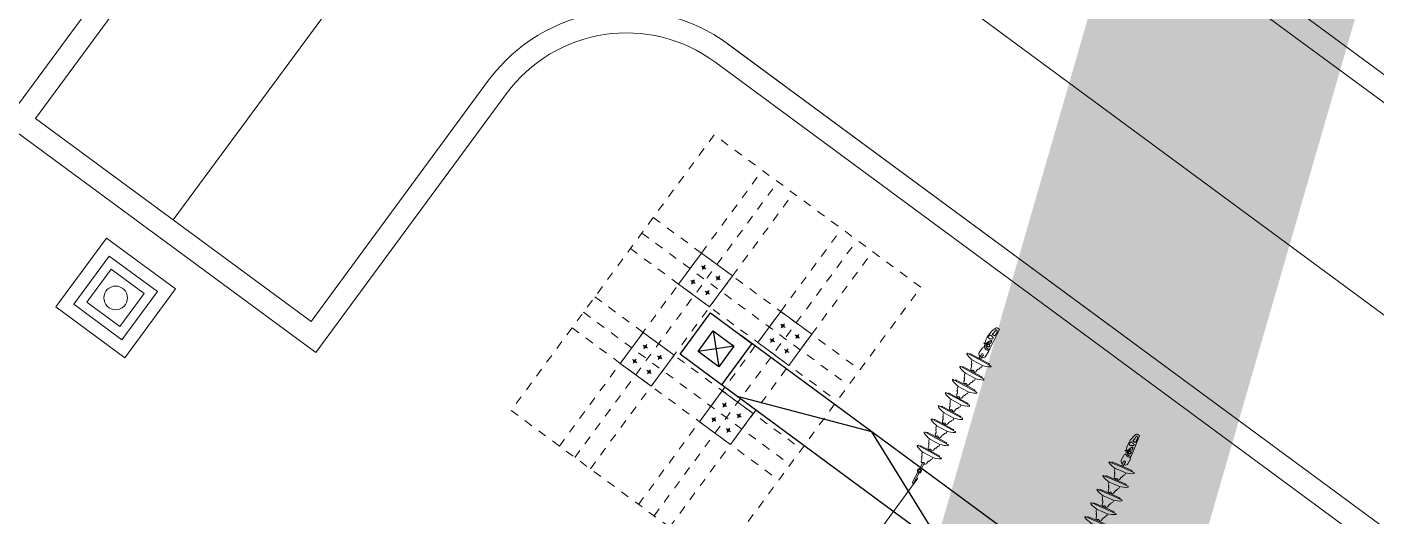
# Model space of a CAD drawing. Header units: metres. Extents: x 432095 to 435012, y 2470938 to 2473256.
# Drawn here: x 433777.03 to 433792.8, y 2471313.6 to 2471319.31 of the extents above; entities that cross this region are included whole.
import ezdxf

# ---------------------------------------------------------------- set-up
doc = ezdxf.new("R2010")
doc.units = ezdxf.units.M
doc.header["$MEASUREMENT"] = 0
for name, pattern in [('DASHED2', [0.375, 0.25, -0.125]), ('MB D$0$DASHDOT', [1, 0.5, -0.25, 0, -0.25]), ('MB D$0$HIDDEN', [0.375, 0.25, -0.125])]:
    doc.linetypes.add(name, pattern=pattern)
for name, color, linetype, lineweight in [('cong trinh tram 110kv', 7, 'Continuous', 5), ('HA_Daydan5', 1, 'Continuous', 0), ('MB D$0$Phan DZ 110kV', 7, 'Continuous', 13)]:
    doc.layers.add(name, color=color, linetype=linetype, lineweight=lineweight)
doc.layers.add('MB D$0$Xa', color=7, linetype='Continuous')

# ---------------------------------------------------------------- blocks, each defined once
blk = doc.blocks.new('MB D$0$NEO')
at = {"layer": 'MB D$0$Phan DZ 110kV', "color": 0, "linetype": 'Continuous'}
for p, q in [((-3.95, 4.993), (-3.954, 5.595)), ((-3.893, 4.994), (-3.898, 5.746)), ((-3.88, 5.787), (-3.88, 5.787)), ((-3.083, 5.002), (-3.087, 5.604)), ((-3.026, 5.002), (-3.031, 5.754)), ((-3.013, 5.796), (-3.013, 5.795)), ((-2.216, 5.007), (-2.22, 5.61)), ((-2.159, 5.008), (-2.164, 5.76)), ((-2.146, 5.802), (-2.146, 5.801)), ((-1.349, 5.008), (-1.353, 5.611)), ((-1.292, 5.009), (-1.297, 5.761)), ((-1.279, 5.802), (-1.279, 5.802)), ((-0.482, 5.019), (-0.487, 5.621)), ((-0.425, 5.02), (-0.43, 5.771)), ((-0.412, 5.813), (-0.412, 5.813)), ((0.384, 5.028), (0.38, 5.63)), ((0.442, 5.028), (0.437, 5.78)), ((0.455, 5.822), (0.455, 5.821)), ((1.251, 5.036), (1.247, 5.638)), ((1.309, 5.036), (1.303, 5.788)), ((1.321, 5.83), (1.321, 5.83)), ((2.118, 5.05), (2.114, 5.652)), ((2.175, 5.051), (2.17, 5.802)), ((-5.981, 5.181), (-6, 5.061)), ((-4.74, 5.232), (-5.981, 5.181)), ((-4.66, 5.227), (-4.74, 5.232)), ((-4.244, 4.799), (-4.555, 4.82)), ((-4.215, 5.229), (-4.523, 5.25)), ((-4.174, 4.96), (-3.95, 4.946)), ((-4.168, 5.053), (-3.95, 5.038)), ((-4.097, 4.963), (-4.1, 4.925)), ((-4.089, 5.085), (-4.092, 5.044)), ((-3.95, 4.993), (-3.943, 4.391)), ((-3.893, 4.994), (-3.884, 4.242)), ((-3.68, 5.32), (-3.677, 4.996)), ((-3.674, 4.672), (-3.677, 4.996)), ((-3.083, 5.002), (-3.076, 4.399)), ((-3.026, 5.002), (-3.017, 4.25)), ((-2.813, 5.328), (-2.81, 5.004)), ((-2.807, 4.68), (-2.81, 5.004)), ((-2.216, 5.007), (-2.209, 4.405)), ((-2.159, 5.008), (-2.15, 4.256)), ((-1.946, 5.334), (-1.943, 5.01)), ((-1.94, 4.686), (-1.943, 5.01)), ((-1.349, 5.008), (-1.342, 4.406)), ((-1.292, 5.009), (-1.283, 4.257)), ((-1.079, 5.335), (-1.076, 5.011)), ((-1.073, 4.687), (-1.076, 5.011)), ((-0.482, 5.019), (-0.475, 4.417)), ((-0.425, 5.02), (-0.416, 4.268)), ((-0.212, 5.346), (-0.209, 5.022)), ((-0.206, 4.698), (-0.209, 5.022)), ((0.384, 5.028), (0.392, 4.425)), ((0.442, 5.028), (0.451, 4.276)), ((0.655, 5.354), (0.658, 5.03)), ((0.661, 4.706), (0.658, 5.03)), ((1.251, 5.036), (1.259, 4.434)), ((1.309, 5.036), (1.318, 4.285)), ((1.522, 5.363), (1.525, 5.038)), ((1.528, 4.714), (1.525, 5.038)), ((2.118, 5.05), (2.126, 4.448)), ((2.175, 5.051), (2.185, 4.299)), ((2.389, 5.377), (2.392, 5.053)), ((2.395, 4.729), (2.392, 5.053)), ((3.321, 5.11), (2.965, 5.102)), ((3.322, 5.021), (2.967, 5.014)), ((4.206, 5.131), (3.547, 5.115)), ((4.208, 5.04), (3.549, 5.026))]:
    blk.add_line(p, q, dxfattribs=at)
for points in [[(-3.68, 5.32, 0.07568), (-3.836, 5.775, 0.882406), (-3.898, 5.746)], [(-2.813, 5.328, 0.07568), (-2.969, 5.783, 0.882406), (-3.031, 5.754)], [(-1.946, 5.334, 0.07568), (-2.103, 5.789, 0.882406), (-2.164, 5.76)], [(-1.079, 5.335, 0.07568), (-1.236, 5.79, 0.882406), (-1.297, 5.761)], [(-0.212, 5.346, 0.07568), (-0.369, 5.801, 0.882406), (-0.43, 5.771)], [(0.655, 5.354, 0.07568), (0.498, 5.809, 0.882406), (0.437, 5.78)], [(1.522, 5.363, 0.07568), (1.365, 5.817, 0.882406), (1.303, 5.788)], [(2.389, 5.377, 0.07568), (2.232, 5.831, 0.882406), (2.17, 5.802)], [(-3.101, 5.054, 0.354545), (-3.242, 5.183, -0.185296), (-3.375, 5.217, 0.441922), (-3.468, 5.261, -0.218745), (-3.53, 5.306, 0.348223), (-3.68, 5.32)], [(-3.1, 4.948, -0.353654), (-3.238, 4.817, 0.185296), (-3.371, 4.781, -0.441922), (-3.463, 4.735, 0.218745), (-3.524, 4.689, -0.348223), (-3.674, 4.672)], [(-2.234, 5.062, 0.354545), (-2.375, 5.191, -0.185296), (-2.508, 5.225, 0.441922), (-2.601, 5.269, -0.218745), (-2.663, 5.314, 0.348223), (-2.813, 5.328)], [(-2.233, 4.957, -0.353654), (-2.371, 4.825, 0.185296), (-2.504, 4.789, -0.441922), (-2.596, 4.743, 0.218745), (-2.657, 4.697, -0.348223), (-2.807, 4.68)], [(-1.367, 5.068, 0.354545), (-1.508, 5.197, -0.185296), (-1.641, 5.231, 0.441922), (-1.734, 5.275, -0.218745), (-1.796, 5.32, 0.348223), (-1.946, 5.334)], [(-1.366, 4.963, -0.353654), (-1.504, 4.831, 0.185296), (-1.637, 4.795, -0.441922), (-1.729, 4.749, 0.218745), (-1.79, 4.703, -0.348223), (-1.94, 4.686)], [(-0.5, 5.069, 0.354545), (-0.641, 5.198, -0.185296), (-0.774, 5.232, 0.441922), (-0.867, 5.276, -0.218745), (-0.929, 5.321, 0.348223), (-1.079, 5.335)], [(-0.499, 4.963, -0.353654), (-0.638, 4.832, 0.185296), (-0.77, 4.796, -0.441922), (-0.862, 4.75, 0.218745), (-0.923, 4.704, -0.348223), (-1.073, 4.687)], [(-0.206, 4.698, -0.07568), (-0.354, 4.24, -0.882406), (-0.416, 4.268)], [(0.367, 5.08, 0.354545), (0.226, 5.209, -0.185296), (0.093, 5.243, 0.441922), (0, 5.287, -0.218745), (-0.062, 5.332, 0.348223), (-0.212, 5.346)], [(0.368, 4.974, -0.353654), (0.229, 4.843, 0.185296), (0.097, 4.807, -0.441922), (0.005, 4.761, 0.218745), (-0.056, 4.715, -0.348223), (-0.206, 4.698)], [(0.661, 4.706, -0.07568), (0.513, 4.248, -0.882406), (0.451, 4.276)], [(1.234, 5.088, 0.354545), (1.093, 5.217, -0.185296), (0.96, 5.251, 0.441922), (0.866, 5.295, -0.218745), (0.805, 5.34, 0.348223), (0.655, 5.354)], [(1.235, 4.983, -0.353654), (1.096, 4.851, 0.185296), (0.964, 4.815, -0.441922), (0.872, 4.769, 0.218745), (0.811, 4.723, -0.348223), (0.661, 4.706)], [(1.528, 4.714, -0.07568), (1.38, 4.257, -0.882406), (1.318, 4.285)], [(2.101, 5.097, 0.354545), (1.96, 5.226, -0.185296), (1.827, 5.259, 0.441922), (1.733, 5.304, -0.218745), (1.672, 5.348, 0.348223), (1.522, 5.363)], [(2.102, 4.991, -0.353654), (1.963, 4.86, 0.185296), (1.831, 4.823, -0.441922), (1.738, 4.777, 0.218745), (1.678, 4.732, -0.348223), (1.528, 4.714)], [(2.395, 4.729, -0.07568), (2.247, 4.271, -0.882406), (2.185, 4.299)], [(2.969, 5.102, 0.371359), (2.827, 5.24, -0.185296), (2.693, 5.274, 0.441922), (2.6, 5.318, -0.218745), (2.539, 5.362, 0.348223), (2.389, 5.377)], [(2.969, 5.014, -0.369426), (2.83, 4.874, 0.185296), (2.698, 4.838, -0.441922), (2.605, 4.792, 0.218745), (2.545, 4.746, -0.348223), (2.395, 4.729)], [(-3.674, 4.672, -0.07568), (-3.821, 4.214, -0.882406), (-3.884, 4.242)], [(-2.807, 4.68, -0.07568), (-2.954, 4.223, -0.882406), (-3.017, 4.25)], [(-1.94, 4.686, -0.07568), (-2.088, 4.228, -0.882406), (-2.15, 4.256)], [(-1.073, 4.687, -0.07568), (-1.221, 4.229, -0.882406), (-1.283, 4.257)]]:
    blk.add_lwpolyline(points, format="xyb", dxfattribs=at)
for points in [[(-5.544, 4.948), (-5.541, 4.975), (-5.538, 4.999), (-5.536, 5.02), (-5.535, 5.038), (-5.534, 5.054), (-5.533, 5.068), (-5.533, 5.08), (-5.532, 5.09), (-5.533, 5.098), (-5.533, 5.106), (-5.535, 5.112), (-5.537, 5.117), (-5.54, 5.121), (-5.545, 5.124), (-5.551, 5.126), (-5.559, 5.128), (-5.569, 5.129), (-5.58, 5.129), (-5.593, 5.13), (-5.608, 5.13), (-5.623, 5.13), (-5.639, 5.13), (-5.655, 5.13), (-5.672, 5.131), (-5.688, 5.132), (-5.705, 5.133), (-5.721, 5.134), (-5.737, 5.135), (-5.752, 5.135), (-5.767, 5.135), (-5.781, 5.135), (-5.794, 5.133), (-5.807, 5.13), (-5.819, 5.127), (-5.829, 5.122), (-5.839, 5.117), (-5.848, 5.11), (-5.856, 5.104), (-5.863, 5.096), (-5.869, 5.088), (-5.874, 5.08), (-5.878, 5.072), (-5.88, 5.063), (-5.882, 5.055), (-5.883, 5.047), (-5.883, 5.04), (-5.883, 5.033), (-5.881, 5.027), (-5.879, 5.022), (-5.876, 5.018), (-5.872, 5.015), (-5.867, 5.013), (-5.86, 5.011), (-5.853, 5.01), (-5.843, 5.009), (-5.833, 5.008), (-5.82, 5.007), (-5.806, 5.006), (-5.791, 5.005), (-5.775, 5.004), (-5.758, 5.003), (-5.74, 5.001), (-5.722, 4.999), (-5.703, 4.996), (-5.684, 4.992), (-5.665, 4.988), (-5.646, 4.983), (-5.627, 4.977), (-5.607, 4.971), (-5.587, 4.964), (-5.566, 4.956), (-5.544, 4.948)], [(-5.335, 4.805), (-5.36, 4.821), (-5.381, 4.834), (-5.398, 4.843), (-5.411, 4.851), (-5.422, 4.857), (-5.43, 4.862), (-5.436, 4.867), (-5.441, 4.871), (-5.444, 4.875), (-5.447, 4.879), (-5.45, 4.884), (-5.451, 4.89), (-5.452, 4.896), (-5.452, 4.902), (-5.451, 4.909), (-5.449, 4.917), (-5.447, 4.926), (-5.445, 4.935), (-5.442, 4.944), (-5.439, 4.954), (-5.435, 4.965), (-5.432, 4.976), (-5.429, 4.987), (-5.426, 4.998), (-5.423, 5.009), (-5.421, 5.02), (-5.419, 5.031), (-5.416, 5.042), (-5.414, 5.052), (-5.411, 5.062), (-5.407, 5.071), (-5.403, 5.079), (-5.398, 5.086), (-5.392, 5.092), (-5.385, 5.097), (-5.379, 5.101), (-5.372, 5.104), (-5.365, 5.107), (-5.359, 5.108), (-5.353, 5.109), (-5.348, 5.108), (-5.343, 5.107), (-5.339, 5.105), (-5.334, 5.103), (-5.33, 5.099), (-5.326, 5.094), (-5.322, 5.088), (-5.318, 5.081), (-5.313, 5.073), (-5.307, 5.064), (-5.302, 5.055), (-5.296, 5.045), (-5.291, 5.035), (-5.285, 5.026), (-5.28, 5.017), (-5.275, 5.009), (-5.27, 5.002), (-5.266, 4.996), (-5.262, 4.991), (-5.258, 4.986), (-5.255, 4.98), (-5.252, 4.974), (-5.25, 4.967), (-5.248, 4.959), (-5.247, 4.949), (-5.246, 4.938), (-5.246, 4.926), (-5.246, 4.914), (-5.248, 4.901), (-5.25, 4.888), (-5.253, 4.876), (-5.257, 4.864), (-5.262, 4.854), (-5.268, 4.844), (-5.276, 4.835), (-5.285, 4.827), (-5.295, 4.82), (-5.307, 4.814), (-5.32, 4.809), (-5.335, 4.805)], [(-4.853, 4.748), (-4.86, 4.788), (-4.868, 4.82), (-4.876, 4.845), (-4.885, 4.865), (-4.895, 4.88), (-4.906, 4.891), (-4.918, 4.9), (-4.932, 4.908), (-4.947, 4.916), (-4.964, 4.924), (-4.982, 4.932), (-5.001, 4.94), (-5.02, 4.949), (-5.04, 4.958), (-5.06, 4.968), (-5.079, 4.979), (-5.097, 4.99), (-5.115, 5.002), (-5.132, 5.015), (-5.148, 5.027), (-5.162, 5.039), (-5.175, 5.05), (-5.185, 5.061), (-5.194, 5.07), (-5.201, 5.078), (-5.205, 5.085), (-5.207, 5.091), (-5.208, 5.096), (-5.206, 5.1), (-5.203, 5.104), (-5.199, 5.107), (-5.193, 5.109), (-5.185, 5.111), (-5.177, 5.112), (-5.168, 5.114), (-5.158, 5.115), (-5.148, 5.116), (-5.137, 5.118), (-5.126, 5.119), (-5.114, 5.121), (-5.103, 5.124), (-5.093, 5.126), (-5.082, 5.128), (-5.071, 5.129), (-5.061, 5.128), (-5.051, 5.126), (-5.042, 5.122), (-5.033, 5.115)]]:
    blk.add_lwpolyline(points, dxfattribs=at)
blk.add_lwpolyline([(3.436, 4.998), (3.375, 5.032), (3.374, 5.101), (3.433, 5.137), (3.494, 5.104), (3.496, 5.034)], close=True, dxfattribs=at)
for centre, radius in [((-4.859, 5.06), 0.101), ((-4.859, 5.06), 0.0652), ((3.435, 5.068), 0.121)]:
    blk.add_circle(centre, radius, dxfattribs=at)
for centre, radius, start, end in [((-3.906, 5.592), 0.048, 79.10896, 175.38591), ((-3.04, 5.6), 0.048, 79.10896, 175.38591), ((-2.173, 5.606), 0.048, 79.10896, 175.38591), ((-1.306, 5.607), 0.048, 79.10896, 175.38591), ((-0.439, 5.618), 0.048, 79.10896, 175.38591), ((0.428, 5.626), 0.048, 79.10896, 175.38591), ((1.295, 5.634), 0.048, 79.10896, 175.38591), ((2.162, 5.648), 0.048, 79.10896, 175.38591), ((-5.893, 5.035), 0.11, 166.40232, 270.97429), ((-5.268, 6.128), 1.354, 242.59762, 287.0062), ((-4.851, 5.112), 0.181, 179.14804, 40.8005), ((-4.771, 4.784), 0.0894, 85.35242, 204.07556), ((-4.791, 5.074), 0.202, 277.72012, 49.37855), ((-4.546, 4.955), 0.135, 195.32203, 266.14541), ((-4.532, 5.115), 0.135, 86.14541, 143.47482), ((-4.21, 5.003), 0.0694, 170.11497, 236.2094), ((-4.209, 5.018), 0.0694, 116.08143, 182.17586), ((-4.224, 5.02), 0.0784, 252.08526, 309.73359), ((-4.235, 4.934), 0.135, 266.14541, 356.14541), ((-4.225, 5.012), 0.0696, 35.67163, 102.30493), ((-4.224, 5.094), 0.135, 356.14541, 86.14541), ((-3.116, 5.008), 0.0594, 120.48591, 186.58034), ((-3.116, 5.008), 0.0594, 120.48591, 186.58034), ((-3.116, 4.995), 0.0594, 174.51945, 240.61388), ((-3.116, 4.995), 0.0594, 174.51945, 240.61388), ((-3.129, 5.002), 0.0595, 40.07611, 106.70941), ((-3.129, 5.002), 0.0595, 40.07611, 106.70941), ((-3.129, 5.008), 0.067, 256.48974, 314.13807), ((-3.129, 5.008), 0.067, 256.48974, 314.13807), ((-2.249, 5.016), 0.0594, 120.48591, 186.58034), ((-2.249, 5.016), 0.0594, 120.48591, 186.58034), ((-2.249, 5.003), 0.0594, 174.51945, 240.61388), ((-2.249, 5.003), 0.0594, 174.51945, 240.61388), ((-2.262, 5.01), 0.0595, 40.07611, 106.70941), ((-2.262, 5.01), 0.0595, 40.07611, 106.70941), ((-2.262, 5.017), 0.067, 256.48974, 314.13807), ((-2.262, 5.017), 0.067, 256.48974, 314.13807), ((-1.382, 5.022), 0.0594, 120.48591, 186.58034), ((-1.382, 5.022), 0.0594, 120.48591, 186.58034), ((-1.382, 5.009), 0.0594, 174.51945, 240.61388), ((-1.382, 5.009), 0.0594, 174.51945, 240.61388), ((-1.395, 5.016), 0.0595, 40.07611, 106.70941), ((-1.395, 5.016), 0.0595, 40.07611, 106.70941), ((-1.396, 5.023), 0.067, 256.48974, 314.13807), ((-1.396, 5.023), 0.067, 256.48974, 314.13807), ((-0.515, 5.023), 0.0594, 120.48591, 186.58034), ((-0.515, 5.023), 0.0594, 120.48591, 186.58034), ((-0.515, 5.01), 0.0594, 174.51945, 240.61388), ((-0.515, 5.01), 0.0594, 174.51945, 240.61388), ((-0.528, 5.017), 0.0595, 40.07611, 106.70941), ((-0.528, 5.017), 0.0595, 40.07611, 106.70941), ((-0.529, 5.024), 0.067, 256.48974, 314.13807), ((-0.529, 5.024), 0.067, 256.48974, 314.13807), ((0.352, 5.033), 0.0594, 120.48591, 186.58034), ((0.352, 5.033), 0.0594, 120.48591, 186.58034), ((0.352, 5.021), 0.0594, 174.51945, 240.61388), ((0.352, 5.021), 0.0594, 174.51945, 240.61388), ((0.339, 5.028), 0.0595, 40.07611, 106.70941), ((0.339, 5.028), 0.0595, 40.07611, 106.70941), ((0.338, 5.034), 0.067, 256.48974, 314.13807), ((0.338, 5.034), 0.067, 256.48974, 314.13807), ((1.219, 5.042), 0.0594, 120.48591, 186.58034), ((1.219, 5.042), 0.0594, 120.48591, 186.58034), ((1.219, 5.029), 0.0594, 174.51945, 240.61388), ((1.219, 5.029), 0.0594, 174.51945, 240.61388), ((1.206, 5.036), 0.0595, 40.07611, 106.70941), ((1.206, 5.036), 0.0595, 40.07611, 106.70941), ((1.205, 5.043), 0.067, 256.48974, 314.13807), ((1.205, 5.043), 0.067, 256.48974, 314.13807), ((2.086, 5.05), 0.0594, 120.48591, 186.58034), ((2.086, 5.038), 0.0594, 174.51945, 240.61388), ((2.073, 5.044), 0.0595, 40.07611, 106.70941), ((2.072, 5.051), 0.067, 256.48974, 314.13807), ((2.988, 5.058), 0.0866, 131.19732, 231.28104), ((2.939, 5.11), 0.015, 12.1959, 119.48934), ((2.941, 5.004), 0.015, 242.98901, 350.28246), ((2.969, 5.118), 0.0164, 195.46924, 256.2675), ((2.972, 4.998), 0.0164, 106.21085, 167.00911), ((4.207, 5.086), 0.0454, 271.21298, 91.21298), ((-3.895, 4.396), 0.048, 185.71388, 281.99083), ((-3.028, 4.404), 0.048, 185.71388, 281.99083), ((-2.161, 4.41), 0.048, 185.71388, 281.99083), ((-1.294, 4.411), 0.048, 185.71388, 281.99083), ((-0.427, 4.422), 0.048, 185.71388, 281.99083), ((0.44, 4.43), 0.048, 185.71388, 281.99083), ((1.307, 4.438), 0.048, 185.71388, 281.99083), ((2.173, 4.453), 0.048, 185.71388, 281.99083)]:
    blk.add_arc(centre, radius, start, end, dxfattribs=at)
blk = doc.blocks.new('MB D$0$M MC2')
at = {"layer": 'cong trinh tram 110kv', "linetype": 'MB D$0$HIDDEN'}
for p, q in [((1200, -925), (1200, 2075)), ((1650, -925), (1650, 2075)), ((2350, -925), (2350, 2075)), ((2800, -925), (2800, 2075)), ((4000, 1375), (0, 1375)), ((4000, 925), (0, 925)), ((4000, 225), (0, 225)), ((4000, -225), (0, -225))]:
    blk.add_line(p, q, dxfattribs=at)
at = {"layer": 'cong trinh tram 110kv', "linetype": 'MB D$0$DASHDOT', "ltscale": 0.5}
for p, q in [((1425, -925), (1425, 2075)), ((2575, -925), (2575, 2075)), ((4000, 1150), (0, 1150)), ((4000, 0), (0, 0))]:
    blk.add_line(p, q, dxfattribs=at)
at = {"layer": 'cong trinh tram 110kv', "ltscale": 3}
for p, q in [((1320, 1286), (1320, 1224)), ((1530, 1286), (1530, 1224)), ((2470, 1286), (2470, 1224)), ((2680, 1286), (2680, 1224)), ((1351, 1255), (1289, 1255)), ((1499, 1255), (1561, 1255)), ((2501, 1255), (2439, 1255)), ((2649, 1255), (2711, 1255)), ((1351, 1045), (1289, 1045)), ((1320, 1014), (1320, 1076)), ((1499, 1045), (1561, 1045)), ((1530, 1014), (1530, 1076)), ((2501, 1045), (2439, 1045)), ((2470, 1014), (2470, 1076)), ((2649, 1045), (2711, 1045)), ((2680, 1014), (2680, 1076)), ((1351, 105), (1289, 105)), ((1320, 136), (1320, 74)), ((1499, 105), (1561, 105)), ((1530, 136), (1530, 74)), ((2501, 105), (2439, 105)), ((2470, 136), (2470, 74)), ((2649, 105), (2711, 105)), ((2680, 136), (2680, 74)), ((1351, -105), (1289, -105)), ((1320, -136), (1320, -74)), ((1499, -105), (1561, -105)), ((1530, -136), (1530, -74)), ((2501, -105), (2439, -105)), ((2470, -136), (2470, -74)), ((2649, -105), (2711, -105)), ((2680, -136), (2680, -74))]:
    blk.add_line(p, q, dxfattribs=at)
at = {"layer": 'cong trinh tram 110kv', "linetype": 'MB D$0$HIDDEN'}
blk.add_lwpolyline([(0, -925), (4000, -925), (4000, 2075), (0, 2075)], close=True, dxfattribs=at)
at = {"layer": 'cong trinh tram 110kv'}
for points in [[(1200, 1375), (1650, 1375), (1650, 925), (1200, 925)], [(2350, 1375), (2800, 1375), (2800, 925), (2350, 925)], [(1200, 225), (1650, 225), (1650, -225), (1200, -225)], [(2350, 225), (2800, 225), (2800, -225), (2350, -225)]]:
    blk.add_lwpolyline(points, close=True, dxfattribs=at)
at = {"layer": 'cong trinh tram 110kv', "ltscale": 3}
for centre in [(1320, 1255), (1530, 1255), (2470, 1255), (2680, 1255), (1320, 1045), (1530, 1045), (2470, 1045), (2680, 1045), (1320, 105), (1530, 105), (2470, 105), (2680, 105), (1320, -105), (1530, -105), (2470, -105), (2680, -105)]:
    blk.add_circle(centre, 15, dxfattribs=at)
blk = doc.blocks.new('MB D$0$XT-10.110')
at = {"layer": 'MB D$0$Xa', "color": 0, "linetype": 'ByBlock'}
for p, q in [((150, 300), (9850, 300)), ((-150, 150), (-123, 150)), ((-150, 150), (150, -150)), ((150, 150), (-150, -150)), ((9850, 150), (9877, 150)), ((9850, 150), (10150, -150)), ((10150, 150), (9850, -150)), ((150, -300), (9850, -300))]:
    blk.add_line(p, q, dxfattribs=at)
for points in [[(-300, 300), (-300, -300), (300, -300), (300, 300), (-300, 300), (-300, 300)], [(612, -300), (1960, 300), (3399, -300), (4957, 300), (6466, -300), (7958, 300), (9466, -300)], [(9700, 300), (9700, -300), (10300, -300), (10300, 300), (9700, 300), (9700, 300)]]:
    blk.add_lwpolyline(points, dxfattribs=at)
for points in [[(150, -150), (150, 150), (-150, 150), (-150, -150)], [(10150, -150), (10150, 150), (9850, 150), (9850, -150)]]:
    blk.add_lwpolyline(points, close=True, dxfattribs=at)
blk = doc.blocks.new('MB D$0$TU')
at = {"layer": 'cong trinh tram 110kv', "linetype": 'ByBlock'}
h = blk.add_hatch(dxfattribs=at)
h.set_pattern_fill('ANSI31', color=256, scale=500, angle=-90, style=0)
edge = h.paths.add_edge_path()
edge.add_arc((0, 0), 370, 0, 360)
edge = h.paths.add_edge_path(flags=16)
edge.add_arc((0, 0), 292, 0, 360)
at = {"layer": 'cong trinh tram 110kv', "linetype": 'MB D$0$DASHDOT', "ltscale": 0.5}
for p, q in [((0, 872), (0, -872)), ((825, 0), (-825, 0))]:
    blk.add_line(p, q, dxfattribs=at)
at = {"layer": 'cong trinh tram 110kv', "linetype": 'ByBlock'}
blk.add_lwpolyline([(350, 350), (350, -350), (-350, -350), (-350, 350)], close=True, dxfattribs=at)
blk.add_lwpolyline([(-469, -138), (-469, -229), (-665, -229), (-665, 229), (-469, 229), (-469, 138)], dxfattribs=at)
at = {"layer": 'cong trinh tram 110kv', "linetype": 'ByBlock', "const_width": 80.6}
blk.add_lwpolyline([(0, 40, 1), (0, -40, 1)], format="xyb", close=True, dxfattribs=at)
at = {"layer": 'cong trinh tram 110kv', "linetype": 'ByBlock'}
for radius in [489, 370, 292, 80.6]:
    blk.add_circle((0, 0), radius, dxfattribs=at)
blk = doc.blocks.new('HÀNG RÀO')
at = {"layer": 'cong trinh tram 110kv', "linetype": 'Continuous'}
for p, q in [((5102, 259781), (7802, 259781)), ((5102, 259671), (7802, 259671))]:
    blk.add_line(p, q, dxfattribs=at)
for points in [[(4802, 259876), (5102, 259876), (5102, 259576), (4802, 259576)], [(7802, 259876), (8102, 259876), (8102, 259576), (7802, 259576)]]:
    blk.add_lwpolyline(points, close=True, dxfattribs=at)

msp = doc.modelspace()

# ---------------------------------------------------------------- linework, layer by layer
at = {"layer": 'cong trinh tram 110kv'}
for p, q in [((433806.719, 2471308.567), (433765.726, 2471338.773)), ((433806.354, 2471308.503), (433765.781, 2471338.409)), ((433778.742, 2471317.058), (433783.191, 2471323.096)), ((433785.216, 2471319.119), (433797.542, 2471310.037)), ((433793.758, 2471312.825), (433785.219, 2471319.117)), ((433785.071, 2471318.904), (433797.179, 2471309.982))]:
    msp.add_line(p, q, dxfattribs=at)
for points in [[(433745.938, 2471304.298), (433764.311, 2471329.232, -0.414212), (433769.904, 2471330.08), (433777.98, 2471324.129), (433778.63, 2471323.649, -0.414214), (433778.999, 2471321.216), (433776.769, 2471318.189), (433780.407, 2471315.508), (433782.638, 2471318.535, -0.414214), (433785.071, 2471318.904), (433785.071, 2471318.904)], [(433776.136, 2471328.295), (433798.729, 2471311.647, -0.414214), (433800, 2471303.258), (433780.691, 2471277.053)], [(433778.785, 2471323.859), (433778.785, 2471323.859, -0.414214), (433779.208, 2471321.062), (433777.132, 2471318.244), (433780.352, 2471315.872)], [(433785.876, 2471318.634), (433785.225, 2471319.113, 0.414214), (433782.428, 2471318.689), (433780.352, 2471315.872)]]:
    msp.add_lwpolyline(points, format="xyb", dxfattribs=at)
for points in [[(433778.768, 2471316.253), (433777.963, 2471316.846), (433777.369, 2471316.041), (433778.175, 2471315.448)], [(433778.558, 2471316.221), (433777.994, 2471316.636), (433777.579, 2471316.073), (433778.143, 2471315.657)], [(433778.404, 2471316.198), (433778.018, 2471316.482), (433777.733, 2471316.096), (433778.119, 2471315.811)]]:
    msp.add_lwpolyline(points, close=True, dxfattribs=at)
msp.add_lwpolyline([(433786.303, 2471312.48), (433787.442, 2471314.04)], dxfattribs=at)
msp.add_circle((433778.069, 2471316.147), 0.138, dxfattribs=at)
at = {"layer": 'HA_Daydan5', "color": 5, "linetype": 'DASHED2', "ltscale": 40, "const_width": 3}
msp.add_lwpolyline([(433797.872, 2471343.197), (433789.078, 2471312.796)], dxfattribs=at)

# ---------------------------------------------------------------- block references
at = {"layer": 'cong trinh tram 110kv'}
for name, p, xscale, yscale, zscale, rotation in [('HÀNG RÀO', (433643.692, 2471107.055), -0.001000000032834317, 0.00100000003283925, 0.001, 323.6153590623919), ('MB D$0$M MC2', (433785.808, 2471317.503), 0.001000000045165598, 0.00100000003283925, 0.001, 233.6153637256497), ('MB D$0$XT-10.110', (433793.135, 2471309.62), -0.001000000032834317, 0.00100000003283925, 0.001, 323.6153590623919), ('MB D$0$NEO', (433786.901, 2471315.226), 0.2014285713376258, 0.2014285712739864, 0.2014285712398119, 241.1193801638487), ('MB D$0$NEO', (433788.588, 2471313.868), 0.2014285711537859, 0.2014285712739864, 0.2014285712398296, 245.7078388708583), ('MB D$0$TU', (433789.11, 2471312.586), 0.001000000045165598, 0.00100000003283925, 0.001, 233.6153637256497)]:
    msp.add_blockref(name, p, dxfattribs=dict(at, xscale=xscale, yscale=yscale, zscale=zscale, rotation=rotation))

doc.saveas('drawing.dxf')
